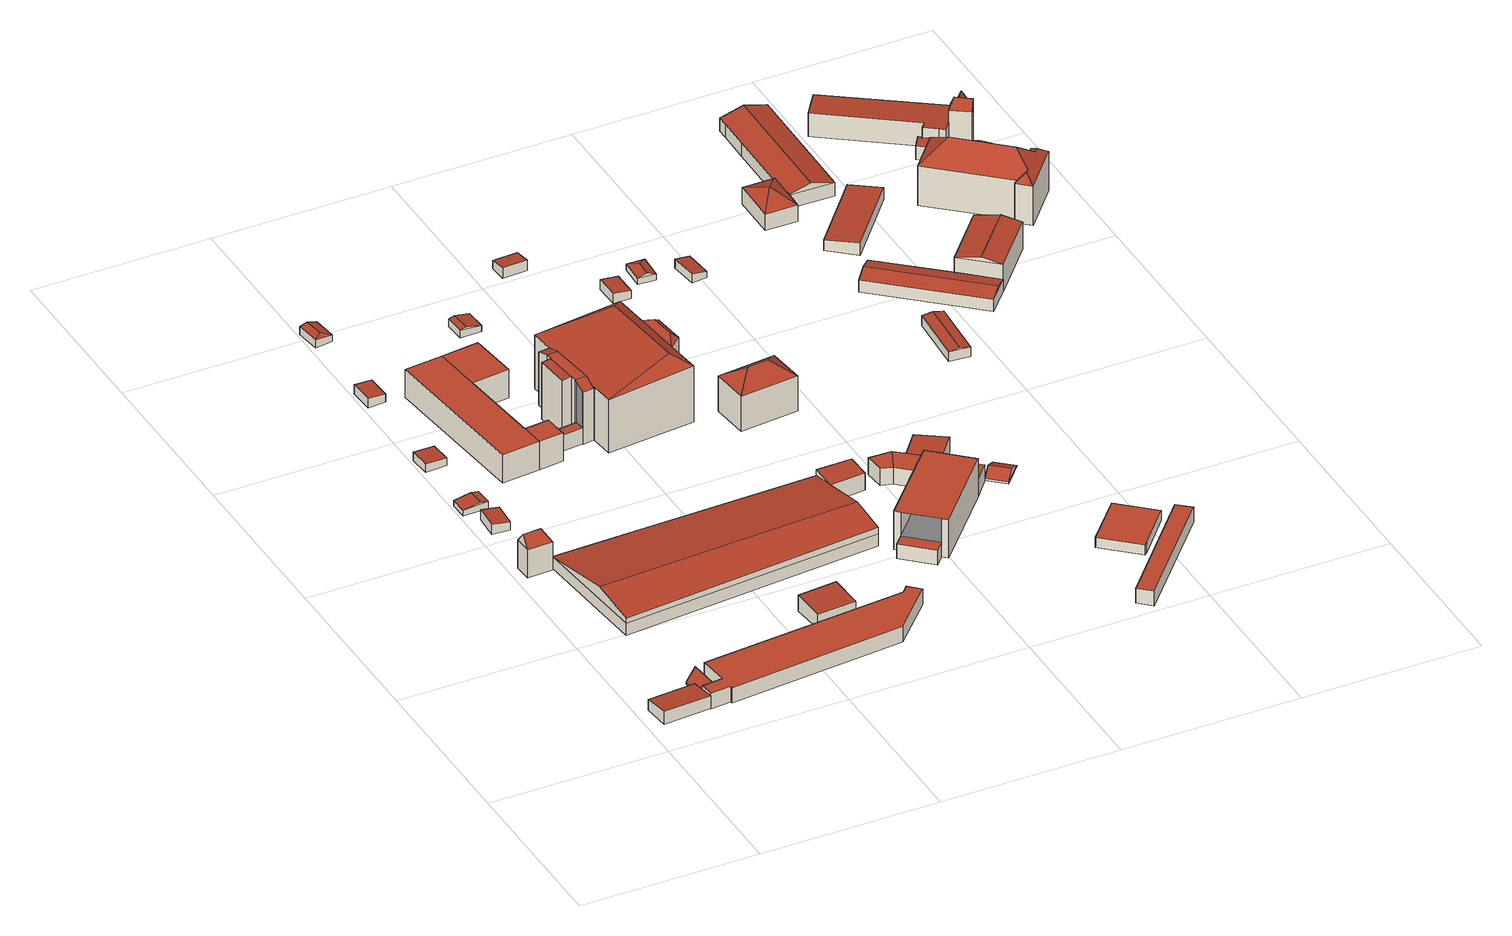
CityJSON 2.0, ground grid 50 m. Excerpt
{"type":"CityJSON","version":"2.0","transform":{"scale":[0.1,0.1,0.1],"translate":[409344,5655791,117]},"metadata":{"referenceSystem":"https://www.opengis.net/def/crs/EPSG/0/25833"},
"CityObjects":{
"building1":{"type":"Building","attributes":{"Dachtyp_tdc":"tdcPolyFlatRoof","Gemeindeschluessel":14612000,"Dachneigung":5.38,"QualitaetDacherkennung":77,"Geometrietyp2DReferenz":"3000","measuredHeight":3.86,"function":"31001_2000","roofType":"2100"},"geometry":[{"type":"Solid","lod":"2","boundaries":[[[[0,1,2,3]],[[1,4,5,2]],[[4,6,7,5]],[[6,0,3,7]],[[6,4,1,0]],[[3,2,5,7]]]],"semantics":{"surfaces":[{"type":"WallSurface"},{"type":"RoofSurface"},{"type":"GroundSurface"}],"values":[[0,0,0,0,1,2]]}}]},
"building2":{"type":"Building","attributes":{"Dachtyp_tdc":"tdcFreeFormRoof","Gemeindeschluessel":14612000,"Dachneigung":53.99,"QualitaetDacherkennung":12,"Geometrietyp2DReferenz":"3000","measuredHeight":4.29,"function":"31001_2000","roofType":"5000"},"geometry":[{"type":"Solid","lod":"2","boundaries":[[[[8,9,10,11]],[[9,12,13,10]],[[12,14,15,13]],[[14,8,11,15]],[[16,14,12]],[[17,16,12,9]],[[17,9,8]],[[16,17,8,14]],[[11,10,13,15]]]],"semantics":{"surfaces":[{"type":"WallSurface"},{"type":"RoofSurface"},{"type":"GroundSurface"}],"values":[[0,0,0,0,0,1,0,1,2]]}}]},
"building3":{"type":"Building","attributes":{"Dachtyp_tdc":"tdcFreeFormRoof","Gemeindeschluessel":14612000,"Dachneigung":52.72,"QualitaetDacherkennung":5,"Geometrietyp2DReferenz":"3000","measuredHeight":11.62,"function":"31001_9998","roofType":"5000"},"geometry":[{"type":"Solid","lod":"2","boundaries":[[[[18,19,20,21]],[[19,22,23,20]],[[22,24,25,23]],[[24,18,21,25]],[[26,27,24,22]],[[26,22,19]],[[27,26,19,18]],[[27,18,24]],[[21,20,23,25]]]],"semantics":{"surfaces":[{"type":"WallSurface"},{"type":"RoofSurface"},{"type":"GroundSurface"}],"values":[[0,0,0,0,1,0,1,1,2]]}}]},
"building4":{"type":"Building","attributes":{"Dachtyp_tdc":"tdcPolyFlatRoof","Gemeindeschluessel":14612000,"Dachneigung":6.58,"QualitaetDacherkennung":74,"Geometrietyp2DReferenz":"3000","measuredHeight":3.08,"function":"31001_9998","roofType":"2100"},"geometry":[{"type":"Solid","lod":"2","boundaries":[[[[28,29,30,31]],[[29,32,33,30]],[[32,34,35,33]],[[34,28,31,35]],[[34,32,29,28]],[[31,30,33,35]]]],"semantics":{"surfaces":[{"type":"WallSurface"},{"type":"RoofSurface"},{"type":"GroundSurface"}],"values":[[0,0,0,0,1,2]]}}]},
"building5":{"type":"Building","attributes":{"Dachtyp_tdc":"tdcGableRoof","Gemeindeschluessel":14612000,"Dachneigung":10.15,"QualitaetDacherkennung":77,"Geometrietyp2DReferenz":"3000","measuredHeight":2.54,"function":"31001_9998","roofType":"3100"},"geometry":[{"type":"Solid","lod":"2","boundaries":[[[[36,37,38,39]],[[37,40,41,38]],[[40,42,43,41]],[[42,36,39,43]],[[40,37,44]],[[36,42,45]],[[37,36,45,44]],[[42,40,44,45]],[[39,38,41,43]]]],"semantics":{"surfaces":[{"type":"WallSurface"},{"type":"RoofSurface"},{"type":"GroundSurface"}],"values":[[0,0,0,0,0,0,1,1,2]]}}]},
"building6":{"type":"Building","attributes":{"Dachtyp_tdc":"tdcPolyFlatRoof","Gemeindeschluessel":14612000,"Dachneigung":3.36,"QualitaetDacherkennung":85,"Geometrietyp2DReferenz":"3000","measuredHeight":2.63,"function":"31001_9998","roofType":"2100"},"geometry":[{"type":"Solid","lod":"2","boundaries":[[[[46,47,48,49]],[[47,50,51,48]],[[50,52,53,51]],[[52,46,49,53]],[[52,50,47,46]],[[49,48,51,53]]]],"semantics":{"surfaces":[{"type":"WallSurface"},{"type":"RoofSurface"},{"type":"GroundSurface"}],"values":[[0,0,0,0,1,2]]}}]},
"building7":{"type":"Building","attributes":{"Dachtyp_tdc":"tdcPolyFlatRoof","Gemeindeschluessel":14612000,"Dachneigung":3.42,"QualitaetDacherkennung":84,"Geometrietyp2DReferenz":"3000","measuredHeight":2.79,"function":"31001_9998","roofType":"2100"},"geometry":[{"type":"Solid","lod":"2","boundaries":[[[[54,55,56,57]],[[55,58,59,56]],[[58,60,61,59]],[[60,54,57,61]],[[60,58,55,54]],[[57,56,59,61]]]],"semantics":{"surfaces":[{"type":"WallSurface"},{"type":"RoofSurface"},{"type":"GroundSurface"}],"values":[[0,0,0,0,1,2]]}}]},
"building8":{"type":"Building","attributes":{"Dachtyp_tdc":"tdcPolyFlatRoof","Gemeindeschluessel":14612000,"Dachneigung":0,"QualitaetDacherkennung":31,"Geometrietyp2DReferenz":"3000","measuredHeight":4.57,"function":"31001_2000","roofType":"1000"},"geometry":[{"type":"Solid","lod":"2","boundaries":[[[[62,63,64,65]],[[63,66,67,64]],[[66,68,69,67]],[[68,70,71,69]],[[70,72,73,71]],[[72,74,75,73]],[[74,76,77,75]],[[76,78,79,77]],[[78,80,81,79]],[[80,82,83,81]],[[82,62,65,83]],[[82,80,78,76,74,72,70,68,66,63,62]],[[65,64,67,69,71,73,75,77,79,81,83]]]],"semantics":{"surfaces":[{"type":"WallSurface"},{"type":"RoofSurface"},{"type":"GroundSurface"}],"values":[[0,0,0,0,0,0,0,0,0,0,0,1,2]]}}]},
"building9":{"type":"Building","attributes":{"Dachtyp_tdc":"tdcHipAndGableRoof","Gemeindeschluessel":14612000,"Dachneigung":19.65,"QualitaetDacherkennung":82,"Geometrietyp2DReferenz":"3000","measuredHeight":2.87,"function":"31001_9998","roofType":"5000"},"geometry":[{"type":"Solid","lod":"2","boundaries":[[[[84,85,86,87]],[[85,88,89,86]],[[88,90,91,89]],[[90,84,87,91]],[[88,85,92]],[[84,90,93]],[[85,84,93,92]],[[90,88,92,93]],[[87,86,89,91]]]],"semantics":{"surfaces":[{"type":"WallSurface"},{"type":"RoofSurface"},{"type":"GroundSurface"}],"values":[[0,0,0,0,1,0,1,1,2]]}}]},
"building10":{"type":"Building","attributes":{"Gemeindeschluessel":14612000,"Geometrietyp2DReferenz":"3000","function":"31001_2000","roofType":"9999"},"children":["building10-1","building10-2"]},
"building10-1":{"type":"BuildingPart","attributes":{"Dachtyp_tdc":"tdcGableRoof","Dachneigung":10.34,"QualitaetDacherkennung":39,"Geometrietyp2DReferenz":"3000","measuredHeight":7.54,"roofType":"3100"},"parents":["building10"],"geometry":[{"type":"MultiSurface","lod":"2","boundaries":[[[94,95,96,97]],[[95,98,99,96]],[[98,100,101,99]],[[100,102,103,101]],[[102,104,105,103]],[[102,106,107,108,109,110,111]],[[112,107,106,113]],[[98,112,113,100]],[[100,113,106,102]],[[95,108,107,112,98]],[[102,111,104]],[[94,109,108,95]],[[105,97,96,99,101,103]]],"semantics":{"surfaces":[{"type":"WallSurface"},{"type":"RoofSurface"},{"type":"GroundSurface"}],"values":[0,0,0,0,0,1,1,0,0,0,0,0,2]}}]},
"building10-2":{"type":"BuildingPart","attributes":{"Dachtyp_tdc":"tdcPolyFlatRoof","Dachneigung":5.49,"QualitaetDacherkennung":84,"Geometrietyp2DReferenz":"3000","measuredHeight":5.83,"roofType":"2100"},"parents":["building10"],"geometry":[{"type":"MultiSurface","lod":"2","boundaries":[[[114,115,116,105,104,111]],[[115,117,118,116]],[[117,109,94,97,118]],[[117,115,114,110,109]],[[97,105,116,118]]],"semantics":{"surfaces":[{"type":"WallSurface"},{"type":"RoofSurface"},{"type":"GroundSurface"}],"values":[0,0,0,1,2]}}]},
"building11":{"type":"Building","attributes":{"Dachtyp_tdc":"tdcPolyFlatRoof","Gemeindeschluessel":14612000,"Dachneigung":3.59,"QualitaetDacherkennung":86,"Geometrietyp2DReferenz":"3000","measuredHeight":4.75,"function":"31001_2000","roofType":"2100"},"geometry":[{"type":"Solid","lod":"2","boundaries":[[[[119,120,121,122]],[[120,123,124,121]],[[123,125,126,124]],[[125,119,122,126]],[[125,123,120,119]],[[122,121,124,126]]]],"semantics":{"surfaces":[{"type":"WallSurface"},{"type":"RoofSurface"},{"type":"GroundSurface"}],"values":[[0,0,0,0,1,2]]}}]},
"building12":{"type":"Building","attributes":{"name":"Medizinische Berufsfachschule am Krankenhaus Dresden-Friedrichstadt","Gemeindeschluessel":14612000,"Geometrietyp2DReferenz":"3000","function":"31001_3021","roofType":"9999"},"children":["building12-1","building12-2","building12-3","building12-4","building12-5","building12-6","building12-7","building12-8"]},
"building12-1":{"type":"BuildingPart","attributes":{"Dachtyp_tdc":"tdcCutGableRoof","Dachneigung":0.062,"QualitaetDacherkennung":65,"Geometrietyp2DReferenz":"3000","measuredHeight":17.15,"roofType":"9999"},"parents":["building12"],"geometry":[{"type":"MultiSurface","lod":"2","boundaries":[[[127,128,129,130]],[[128,131,132,129]],[[131,133,134,132]],[[135,136,137,138]],[[136,139,140,141,137]],[[142,143,144]],[[142,145,146,143]],[[145,147,148,146]],[[145,142,139,136,135,149,150]],[[151,133,131,128]],[[150,151,128,127,147,145]],[[130,129,132,134,152,153,138,137,141,143,146,148]]],"semantics":{"surfaces":[{"type":"WallSurface"},{"type":"RoofSurface"},{"type":"GroundSurface"}],"values":[0,0,0,0,0,0,0,0,1,1,1,2]}}]},
"building12-2":{"type":"BuildingPart","attributes":{"Dachtyp_tdc":"tdcPolyFlatRoof","Dachneigung":0,"QualitaetDacherkennung":81,"Geometrietyp2DReferenz":"3000","measuredHeight":8.43,"roofType":"1000"},"parents":["building12"],"geometry":[{"type":"MultiSurface","lod":"2","boundaries":[[[154,155,156,157]],[[154,158,159,155]],[[158,160,161,159]],[[160,158,154,157]],[[156,155,159,161]]],"semantics":{"surfaces":[{"type":"WallSurface"},{"type":"RoofSurface"},{"type":"GroundSurface"}],"values":[0,0,0,1,2]}}]},
"building12-3":{"type":"BuildingPart","attributes":{"Dachtyp_tdc":"tdcPolyFlatRoof","Dachneigung":0,"QualitaetDacherkennung":89,"Geometrietyp2DReferenz":"3000","measuredHeight":8.42,"roofType":"1000"},"parents":["building12"],"geometry":[{"type":"MultiSurface","lod":"2","boundaries":[[[162,163,164,165]],[[163,166,167,164]],[[166,157,156,167]],[[160,168,169,161]],[[168,160,157,166,163,162]],[[165,164,167,156,161,169]]],"semantics":{"surfaces":[{"type":"WallSurface"},{"type":"RoofSurface"},{"type":"GroundSurface"}],"values":[0,0,0,0,1,2]}}]},
"building12-4":{"type":"BuildingPart","attributes":{"Dachtyp_tdc":"tdcPolyFlatRoof","Dachneigung":6.19,"QualitaetDacherkennung":75,"Geometrietyp2DReferenz":"3000","measuredHeight":17.16,"roofType":"2100"},"parents":["building12"],"geometry":[{"type":"MultiSurface","lod":"2","boundaries":[[[170,127,130,171]],[[147,172,173,148]],[[172,170,171,173]],[[172,147,127,170]],[[171,130,148,173]]],"semantics":{"surfaces":[{"type":"WallSurface"},{"type":"RoofSurface"},{"type":"GroundSurface"}],"values":[0,0,0,1,2]}}]},
"building12-5":{"type":"BuildingPart","attributes":{"Dachtyp_tdc":"tdcPolyFlatRoof","Dachneigung":0,"QualitaetDacherkennung":67,"Geometrietyp2DReferenz":"3000","measuredHeight":4.64,"roofType":"1000"},"parents":["building12"],"geometry":[{"type":"MultiSurface","lod":"2","boundaries":[[[140,174,175,141]],[[176,144,143,177]],[[144,176,174,140]],[[141,175,177,143]]],"semantics":{"surfaces":[{"type":"WallSurface"},{"type":"RoofSurface"},{"type":"GroundSurface"}],"values":[0,0,1,2]}}]},
"building12-6":{"type":"BuildingPart","attributes":{"Dachtyp_tdc":"tdcPolyFlatRoof","Dachneigung":0,"QualitaetDacherkennung":70,"Geometrietyp2DReferenz":"3000","measuredHeight":8.5,"roofType":"1000"},"parents":["building12"],"geometry":[{"type":"MultiSurface","lod":"2","boundaries":[[[178,162,165,179]],[[180,176,177,169,168]],[[181,178,179,175,174]],[[181,180,168,162,178]],[[179,165,169,177,175]]],"semantics":{"surfaces":[{"type":"WallSurface"},{"type":"RoofSurface"},{"type":"GroundSurface"}],"values":[0,0,0,1,2]}}]},
"building12-7":{"type":"BuildingPart","attributes":{"Dachtyp_tdc":"tdcHipRoof","Dachneigung":10,"QualitaetDacherkennung":26,"Geometrietyp2DReferenz":"3000","measuredHeight":19.6,"roofType":"3200"},"parents":["building12"],"geometry":[{"type":"MultiSurface","lod":"2","boundaries":[[[182,183,184]],[[182,185,186,183]],[[185,187,188,186]],[[187,189,190,188]],[[189,191,135,138,190]],[[133,192,193,134]],[[192,194,195,193]],[[194,196,197,195]],[[196,198,197]],[[194,192,199]],[[187,185,200]],[[192,133,201,202,149,191,189,187,200,199]],[[185,182,196,194,199,200]],[[183,186,188,190,138,153,152,134,193,195,197]]],"semantics":{"surfaces":[{"type":"WallSurface"},{"type":"RoofSurface"},{"type":"GroundSurface"}],"values":[0,0,0,0,0,0,0,0,0,1,1,1,1,2]}}]},
"building12-8":{"type":"BuildingPart","attributes":{"Dachtyp_tdc":"tdcFreeFormRoof","Dachneigung":38.62,"QualitaetDacherkennung":11,"Geometrietyp2DReferenz":"3000","measuredHeight":17.98,"roofType":"5000"},"parents":["building12"],"geometry":[{"type":"MultiSurface","lod":"2","boundaries":[[[203,204,205,206]],[[204,184,183,205]],[[198,203,206,197]],[[207,184,204]],[[208,207,204,203]],[[208,203,198]],[[207,208,198,184]],[[206,205,183,197]]],"semantics":{"surfaces":[{"type":"WallSurface"},{"type":"RoofSurface"},{"type":"GroundSurface"}],"values":[0,0,0,1,1,1,1,2]}}]},
"building13":{"type":"Building","attributes":{"Dachtyp_tdc":"tdcGableRoof","Gemeindeschluessel":14612000,"Dachneigung":12.72,"QualitaetDacherkennung":79,"Geometrietyp2DReferenz":"3000","measuredHeight":2.76,"function":"31001_9998","roofType":"3100"},"geometry":[{"type":"Solid","lod":"2","boundaries":[[[[209,210,211,212]],[[210,213,214,211]],[[213,215,216,214]],[[215,209,212,216]],[[213,210,217]],[[209,215,218]],[[210,209,218,217]],[[215,213,217,218]],[[212,211,214,216]]]],"semantics":{"surfaces":[{"type":"WallSurface"},{"type":"RoofSurface"},{"type":"GroundSurface"}],"values":[[0,0,0,0,0,0,1,1,2]]}}]},
"building14":{"type":"Building","attributes":{"Gemeindeschluessel":14612000,"Geometrietyp2DReferenz":"3000","function":"31001_2000","roofType":"9999"},"children":["building14-1","building14-2"]},
"building14-1":{"type":"BuildingPart","attributes":{"Dachtyp_tdc":"tdcPolyFlatRoof","Dachneigung":0,"QualitaetDacherkennung":76,"Geometrietyp2DReferenz":"3000","measuredHeight":11.47,"roofType":"1000"},"parents":["building14"],"geometry":[{"type":"MultiSurface","lod":"2","boundaries":[[[219,220,221,222,223]],[[220,224,225,221]],[[224,226,227,225]],[[226,228,229,227]],[[228,230,231,229]],[[230,232,233,234,231]],[[230,228,226,224,220,219,232]],[[234,222,221,225,227,229,231]]],"semantics":{"surfaces":[{"type":"WallSurface"},{"type":"RoofSurface"},{"type":"GroundSurface"}],"values":[0,0,0,0,0,0,1,2]}}]},
"building14-2":{"type":"BuildingPart","attributes":{"Dachtyp_tdc":"tdcPolyFlatRoof","Dachneigung":0,"QualitaetDacherkennung":64,"Geometrietyp2DReferenz":"3000","measuredHeight":4.44,"roofType":"1000"},"parents":["building14"],"geometry":[{"type":"MultiSurface","lod":"2","boundaries":[[[235,236,237,238]],[[236,223,222,237]],[[233,239,231,234]],[[239,235,238,231]],[[239,233,223,236,235]],[[238,237,222,234,231]]],"semantics":{"surfaces":[{"type":"WallSurface"},{"type":"RoofSurface"},{"type":"GroundSurface"}],"values":[0,0,0,0,1,2]}}]},
"building15":{"type":"Building","attributes":{"Dachtyp_tdc":"tdcPolyFlatRoof","Gemeindeschluessel":14612000,"Dachneigung":8.14,"QualitaetDacherkennung":79,"Geometrietyp2DReferenz":"3000","measuredHeight":3.08,"function":"31001_9998","roofType":"2100"},"geometry":[{"type":"Solid","lod":"2","boundaries":[[[[240,241,242,243]],[[241,244,245,242]],[[244,246,247,245]],[[246,240,243,247]],[[246,244,241,240]],[[243,242,245,247]]]],"semantics":{"surfaces":[{"type":"WallSurface"},{"type":"RoofSurface"},{"type":"GroundSurface"}],"values":[[0,0,0,0,1,2]]}}]},
"building16":{"type":"Building","attributes":{"name":"Medizinische Berufsfachschule am Krankenhaus Dresden-Friedrichstadt","Dachtyp_tdc":"tdcHipRoof","Gemeindeschluessel":14612000,"Dachneigung":34.68,"QualitaetDacherkennung":74,"Geometrietyp2DReferenz":"3000","measuredHeight":14.19,"function":"31001_3021","roofType":"3200"},"geometry":[{"type":"Solid","lod":"2","boundaries":[[[[248,249,250,251]],[[249,252,253,250]],[[252,254,255,253]],[[254,248,251,255]],[[252,249,256]],[[248,254,257]],[[249,248,257,256]],[[254,252,256,257]],[[251,250,253,255]]]],"semantics":{"surfaces":[{"type":"WallSurface"},{"type":"RoofSurface"},{"type":"GroundSurface"}],"values":[[0,0,0,0,1,1,1,1,2]]}}]},
"building17":{"type":"Building","attributes":{"Gemeindeschluessel":14612000,"Geometrietyp2DReferenz":"3000","function":"31001_2000","roofType":"9999"},"children":["building17-1","building17-2"]},
"building17-1":{"type":"BuildingPart","attributes":{"Dachtyp_tdc":"tdcPolyFlatRoof","Dachneigung":0,"QualitaetDacherkennung":61,"Geometrietyp2DReferenz":"3000","measuredHeight":5.02,"roofType":"1000"},"parents":["building17"],"geometry":[{"type":"MultiSurface","lod":"2","boundaries":[[[258,259,260,261]],[[258,262,263,259]],[[262,264,265,263]],[[264,262,258,261]],[[260,259,263,265]]],"semantics":{"surfaces":[{"type":"WallSurface"},{"type":"RoofSurface"},{"type":"GroundSurface"}],"values":[0,0,0,1,2]}}]},
"building17-2":{"type":"BuildingPart","attributes":{"Dachtyp_tdc":"tdcPolyFlatRoof","Dachneigung":0,"QualitaetDacherkennung":73,"Geometrietyp2DReferenz":"3000","measuredHeight":5,"roofType":"1000"},"parents":["building17"],"geometry":[{"type":"MultiSurface","lod":"2","boundaries":[[[266,261,260,267]],[[264,268,269,265]],[[268,270,271,269]],[[270,266,267,271]],[[270,268,264,261,266]],[[267,260,265,269,271]]],"semantics":{"surfaces":[{"type":"WallSurface"},{"type":"RoofSurface"},{"type":"GroundSurface"}],"values":[0,0,0,0,1,2]}}]},
"building18":{"type":"Building","attributes":{"Dachtyp_tdc":"tdcPolyFlatRoof","Gemeindeschluessel":14612000,"Dachneigung":6.21,"QualitaetDacherkennung":78,"Geometrietyp2DReferenz":"3000","measuredHeight":3,"function":"31001_9998","roofType":"2100"},"geometry":[{"type":"Solid","lod":"2","boundaries":[[[[272,273,274,275]],[[273,276,277,274]],[[276,278,279,277]],[[278,272,275,279]],[[278,276,273,272]],[[275,274,277,279]]]],"semantics":{"surfaces":[{"type":"WallSurface"},{"type":"RoofSurface"},{"type":"GroundSurface"}],"values":[[0,0,0,0,1,2]]}}]},
"building19":{"type":"Building","attributes":{"Dachtyp_tdc":"tdcPolyFlatRoof","Gemeindeschluessel":14612000,"Dachneigung":0,"QualitaetDacherkennung":72,"Geometrietyp2DReferenz":"3000","measuredHeight":4.93,"function":"31001_2000","roofType":"1000"},"geometry":[{"type":"Solid","lod":"2","boundaries":[[[[280,266,225,227]],[[266,270,281,225]],[[270,282,283,281]],[[282,284,285,283]],[[284,280,227,285]],[[284,282,270,266,280]],[[227,225,281,283,285]]]],"semantics":{"surfaces":[{"type":"WallSurface"},{"type":"RoofSurface"},{"type":"GroundSurface"}],"values":[[0,0,0,0,0,1,2]]}}]},
"building20":{"type":"Building","attributes":{"Dachtyp_tdc":"tdcPolyFlatRoof","Gemeindeschluessel":14612000,"Dachneigung":3.83,"QualitaetDacherkennung":66,"Geometrietyp2DReferenz":"3000","measuredHeight":4.45,"function":"31001_2000","roofType":"2100"},"geometry":[{"type":"Solid","lod":"2","boundaries":[[[[286,287,288,289]],[[287,290,291,288]],[[290,292,293,291]],[[292,294,295,293]],[[294,286,289,295]],[[294,292,290,287,286]],[[289,288,291,293,295]]]],"semantics":{"surfaces":[{"type":"WallSurface"},{"type":"RoofSurface"},{"type":"GroundSurface"}],"values":[[0,0,0,0,0,1,2]]}}]},
"building21":{"type":"Building","attributes":{"Dachtyp_tdc":"tdcFreeFormRoof","Gemeindeschluessel":14612000,"Dachneigung":20.62,"QualitaetDacherkennung":76,"Geometrietyp2DReferenz":"3000","measuredHeight":2.73,"function":"31001_9998","roofType":"5000"},"geometry":[{"type":"Solid","lod":"2","boundaries":[[[[296,297,298,299]],[[297,300,301,298]],[[300,302,303,301]],[[302,296,299,303]],[[304,305,302,300]],[[304,300,297]],[[305,304,297,296]],[[305,296,302]],[[299,298,301,303]]]],"semantics":{"surfaces":[{"type":"WallSurface"},{"type":"RoofSurface"},{"type":"GroundSurface"}],"values":[[0,0,0,0,1,1,1,0,2]]}}]},
"building22":{"type":"Building","attributes":{"Dachtyp_tdc":"tdcGableRoof","Gemeindeschluessel":14612000,"Dachneigung":25.05,"QualitaetDacherkennung":9,"Geometrietyp2DReferenz":"3000","measuredHeight":2.36,"function":"31001_2000","roofType":"3100"},"geometry":[{"type":"Solid","lod":"2","boundaries":[[[[306,307,308,309]],[[307,310,311,308]],[[310,312,313,311]],[[312,306,309,313]],[[310,307,314]],[[306,312,315]],[[307,306,315,314]],[[312,310,314,315]],[[309,308,311,313]]]],"semantics":{"surfaces":[{"type":"WallSurface"},{"type":"RoofSurface"},{"type":"GroundSurface"}],"values":[[0,0,0,0,0,0,1,1,2]]}}]},
"building23":{"type":"Building","attributes":{"Dachtyp_tdc":"tdcPolyFlatRoof","Gemeindeschluessel":14612000,"Dachneigung":0,"QualitaetDacherkennung":74,"Geometrietyp2DReferenz":"3000","measuredHeight":4.43,"function":"31001_2000","roofType":"1000"},"geometry":[{"type":"Solid","lod":"2","boundaries":[[[[316,317,318,319]],[[317,320,321,318]],[[320,322,323,321]],[[322,316,319,323]],[[322,320,317,316]],[[319,318,321,323]]]],"semantics":{"surfaces":[{"type":"WallSurface"},{"type":"RoofSurface"},{"type":"GroundSurface"}],"values":[[0,0,0,0,1,2]]}}]},
"building24":{"type":"Building","attributes":{"Dachtyp_tdc":"tdcPolyFlatRoof","Gemeindeschluessel":14612000,"Dachneigung":0,"QualitaetDacherkennung":79,"Geometrietyp2DReferenz":"3000","measuredHeight":3.14,"function":"31001_2000","roofType":"1000"},"geometry":[{"type":"Solid","lod":"2","boundaries":[[[[324,325,326,327]],[[325,328,329,326]],[[328,330,331,329]],[[330,332,333,331]],[[332,324,327,333]],[[332,330,328,325,324]],[[327,326,329,331,333]]]],"semantics":{"surfaces":[{"type":"WallSurface"},{"type":"RoofSurface"},{"type":"GroundSurface"}],"values":[[0,0,0,0,0,1,2]]}}]},
"building25":{"type":"Building","attributes":{"Dachtyp_tdc":"tdcPolyFlatRoof","Gemeindeschluessel":14612000,"Dachneigung":10.7,"QualitaetDacherkennung":66,"Geometrietyp2DReferenz":"3000","measuredHeight":2.76,"function":"31001_9998","roofType":"2100"},"geometry":[{"type":"Solid","lod":"2","boundaries":[[[[334,335,336,337]],[[335,338,339,336]],[[338,340,341,339]],[[340,334,337,341]],[[340,338,335,334]],[[337,336,339,341]]]],"semantics":{"surfaces":[{"type":"WallSurface"},{"type":"RoofSurface"},{"type":"GroundSurface"}],"values":[[0,0,0,0,1,2]]}}]},
"building26":{"type":"Building","attributes":{"Dachtyp_tdc":"tdcGableRoof","Gemeindeschluessel":14612000,"Dachneigung":10.08,"QualitaetDacherkennung":84,"Geometrietyp2DReferenz":"3000","measuredHeight":3.42,"function":"31001_2000","roofType":"3100"},"geometry":[{"type":"Solid","lod":"2","boundaries":[[[[342,343,344,345]],[[343,346,347,344]],[[346,348,349,347]],[[348,342,345,349]],[[346,343,350]],[[342,348,351]],[[343,342,351,350]],[[348,346,350,351]],[[345,344,347,349]]]],"semantics":{"surfaces":[{"type":"WallSurface"},{"type":"RoofSurface"},{"type":"GroundSurface"}],"values":[[0,0,0,0,0,0,1,1,2]]}}]},
"building27":{"type":"Building","attributes":{"Dachtyp_tdc":"tdcGableRoof","Gemeindeschluessel":14612000,"Dachneigung":10.58,"QualitaetDacherkennung":75,"Geometrietyp2DReferenz":"3000","measuredHeight":4.46,"function":"31001_2000","roofType":"3100"},"geometry":[{"type":"Solid","lod":"2","boundaries":[[[[352,353,354,355]],[[353,356,357,354]],[[356,358,359,357]],[[358,360,361,359]],[[360,352,355,361]],[[360,362,363,352]],[[364,365,366,363,362]],[[353,366,365,356]],[[352,363,366,353]],[[356,365,364,358]],[[358,364,362,360]],[[355,354,357,359,361]]]],"semantics":{"surfaces":[{"type":"WallSurface"},{"type":"RoofSurface"},{"type":"GroundSurface"}],"values":[[0,0,0,0,0,1,1,0,0,0,0,2]]}}]},
"building28":{"type":"Building","attributes":{"Gemeindeschluessel":14612000,"Geometrietyp2DReferenz":"3000","function":"31001_2000","roofType":"9999"},"children":["building28-1","building28-2"]},
"building28-1":{"type":"BuildingPart","attributes":{"Dachtyp_tdc":"tdcGableRoof","Dachneigung":14.75,"QualitaetDacherkennung":93,"Geometrietyp2DReferenz":"3000","measuredHeight":5.77,"roofType":"3100"},"parents":["building28"],"geometry":[{"type":"MultiSurface","lod":"2","boundaries":[[[367,368,369]],[[370,371,372]],[[373,374,375,376,377,378,379,380,381]],[[370,372,374,373]],[[372,382,375,374]],[[383,384,377,376]],[[384,385,378,377]],[[385,386,379,378]],[[386,367,380,379]],[[367,369,381,380]],[[369,370,373,381]],[[369,368,371,370]],[[382,372,371,368,367,386,385,384,383]]],"semantics":{"surfaces":[{"type":"WallSurface"},{"type":"GroundSurface"},{"type":"RoofSurface"}],"values":[0,0,1,0,0,0,0,0,0,0,0,2,2]}}]},
"building28-2":{"type":"BuildingPart","attributes":{"Dachtyp_tdc":"tdcTentRoof","Dachneigung":30.65,"QualitaetDacherkennung":97,"Geometrietyp2DReferenz":"3000","measuredHeight":7.61,"roofType":"3500"},"parents":["building28"],"geometry":[{"type":"MultiSurface","lod":"2","boundaries":[[[387,388,389,390]],[[388,391,392,389]],[[391,393,383,376,392]],[[394,395,374,375,382]],[[395,387,390,374]],[[393,391,396]],[[387,395,394,393,396]],[[390,389,392,376,375,374]],[[388,387,396]],[[391,388,396]]],"semantics":{"surfaces":[{"type":"WallSurface"},{"type":"RoofSurface"},{"type":"GroundSurface"}],"values":[0,0,0,0,0,1,1,2,1,1]}}]},
"building29":{"type":"Building","attributes":{"Dachtyp_tdc":"tdcPolyFlatRoof","Gemeindeschluessel":14612000,"Dachneigung":3.47,"QualitaetDacherkennung":58,"Geometrietyp2DReferenz":"3000","measuredHeight":3.71,"function":"31001_2000","roofType":"2100"},"geometry":[{"type":"Solid","lod":"2","boundaries":[[[[397,398,399,400]],[[398,401,402,399]],[[401,403,404,402]],[[403,397,400,404]],[[403,401,398,397]],[[400,399,402,404]]]],"semantics":{"surfaces":[{"type":"WallSurface"},{"type":"RoofSurface"},{"type":"GroundSurface"}],"values":[[0,0,0,0,1,2]]}}]},
"building30":{"type":"Building","attributes":{"Dachtyp_tdc":"tdcGableRoof","Gemeindeschluessel":14612000,"Dachneigung":10.94,"QualitaetDacherkennung":57,"Geometrietyp2DReferenz":"3000","measuredHeight":9.53,"function":"31001_2000","roofType":"3100"},"geometry":[{"type":"Solid","lod":"2","boundaries":[[[[405,406,407,408]],[[406,409,410,407]],[[409,411,412,410]],[[411,405,408,412]],[[409,406,413]],[[405,411,414]],[[406,405,414,413]],[[411,409,413,414]],[[408,407,410,412]]]],"semantics":{"surfaces":[{"type":"WallSurface"},{"type":"RoofSurface"},{"type":"GroundSurface"}],"values":[[0,0,0,0,0,0,1,1,2]]}}]},
"building31":{"type":"Building","attributes":{"Dachtyp_tdc":"tdcFreeFormRoof","Gemeindeschluessel":14612000,"Dachneigung":40.92,"QualitaetDacherkennung":80,"Geometrietyp2DReferenz":"3000","measuredHeight":17.27,"function":"31001_9998","roofType":"5000"},"geometry":[{"type":"Solid","lod":"2","boundaries":[[[[415,416,417,418]],[[416,419,420,417]],[[419,421,422,420]],[[421,423,424,422]],[[423,425,426,424]],[[425,427,428,426]],[[427,429,430,428]],[[429,431,432,430]],[[431,433,434,432]],[[433,435,436,434]],[[435,437,438,436]],[[437,415,418,438]],[[439,440,437,435]],[[439,435,433]],[[441,442,443,440,439,433,431]],[[441,431,429]],[[442,441,429,427]],[[419,444,445]],[[419,446,444]],[[446,419,416]],[[427,443,442]],[[425,443,427]],[[444,443,425]],[[443,444,446]],[[447,445,444,425,423]],[[447,423,421]],[[445,447,421,419]],[[446,416,415]],[[440,443,446,415,437]],[[418,417,420,422,424,426,428,430,432,434,436,438]]]],"semantics":{"surfaces":[{"type":"WallSurface"},{"type":"RoofSurface"},{"type":"GroundSurface"}],"values":[[0,0,0,0,0,0,0,0,0,0,0,0,1,1,1,1,1,1,1,1,1,1,1,1,1,1,1,1,1,2]]}}]},
"building32":{"type":"Building","attributes":{"Dachtyp_tdc":"tdcPolyFlatRoof","Gemeindeschluessel":14612000,"Dachneigung":3.65,"QualitaetDacherkennung":56,"Geometrietyp2DReferenz":"3000","measuredHeight":7.2,"function":"31001_2000","roofType":"2100"},"geometry":[{"type":"Solid","lod":"2","boundaries":[[[[448,449,450,451]],[[449,452,453,450]],[[452,454,455,453]],[[454,456,457,455]],[[456,458,459,457]],[[458,460,461,459]],[[460,462,463,461]],[[462,464,465,463]],[[464,466,467,465]],[[466,468,469,467]],[[468,470,471,469]],[[470,448,451,471]],[[470,468,466,464,462,460,458,456,454,452,449,448]],[[451,450,453,455,457,459,461,463,465,467,469,471]]]],"semantics":{"surfaces":[{"type":"WallSurface"},{"type":"RoofSurface"},{"type":"GroundSurface"}],"values":[[0,0,0,0,0,0,0,0,0,0,0,0,1,2]]}}]},
"building33":{"type":"Building","attributes":{"Dachtyp_tdc":"tdcPolyFlatRoof","Gemeindeschluessel":14612000,"Dachneigung":7.18,"QualitaetDacherkennung":63,"Geometrietyp2DReferenz":"3000","measuredHeight":4.45,"function":"31001_2000","roofType":"2100"},"geometry":[{"type":"Solid","lod":"2","boundaries":[[[[472,473,474,475]],[[473,476,455,474]],[[476,477,453,455]],[[477,478,479,453]],[[478,472,475,479]],[[478,477,476,473,472]],[[475,474,455,453,479]]]],"semantics":{"surfaces":[{"type":"WallSurface"},{"type":"RoofSurface"},{"type":"GroundSurface"}],"values":[[0,0,0,0,0,1,2]]}}]},
"building34":{"type":"Building","attributes":{"Dachtyp_tdc":"tdcFreeFormRoof","Gemeindeschluessel":14612000,"Dachneigung":70.38,"QualitaetDacherkennung":9,"Geometrietyp2DReferenz":"3000","measuredHeight":14.04,"function":"31001_2000","roofType":"5000"},"geometry":[{"type":"Solid","lod":"2","boundaries":[[[[480,481,482,483]],[[481,484,485,482]],[[484,486,487,485]],[[486,480,483,487]],[[488,489,486,484]],[[488,484,481]],[[489,488,481,480]],[[489,480,486]],[[483,482,485,487]]]],"semantics":{"surfaces":[{"type":"WallSurface"},{"type":"RoofSurface"},{"type":"GroundSurface"}],"values":[[0,0,0,0,1,1,1,0,2]]}}]},
"building35":{"type":"Building","attributes":{"Dachtyp_tdc":"tdcGableRoof","Gemeindeschluessel":14612000,"Dachneigung":66.42,"QualitaetDacherkennung":2,"Geometrietyp2DReferenz":"3000","measuredHeight":10.02,"function":"31001_2000","roofType":"3100"},"geometry":[{"type":"Solid","lod":"2","boundaries":[[[[490,491,492,493]],[[491,494,495,492]],[[494,496,497,495]],[[496,490,493,497]],[[494,491,498]],[[490,496,499]],[[491,490,499,498]],[[496,494,498,499]],[[493,492,495,497]]]],"semantics":{"surfaces":[{"type":"WallSurface"},{"type":"RoofSurface"},{"type":"GroundSurface"}],"values":[[0,0,0,0,0,0,1,1,2]]}}]}
},
"vertices":[
[160,171,49],[167,96,56],[167,96,17],[160,171,17],[33,86,56],[33,86,17],[26,161,49],[26,161,17],
[223,146,21],[170,141,21],[170,141,14],[223,146,14],[163,223,21],[163,223,14],[215,228,21],[215,228,14],[189,225,57],[196,144,57],
[92,814,99],[22,810,99],[22,810,15],[92,814,15],[19,860,99],[19,860,15],[89,864,99],[89,864,15],[21,835,131],[71,838,131],
[79,1019,37],[29,1023,42],[29,1023,12],[79,1019,12],[34,1093,42],[34,1093,12],[84,1089,37],[84,1089,12],
[4,1127,28],[3,1177,28],[3,1177,11],[4,1127,11],[72,1179,32],[72,1179,11],[74,1129,32],[74,1129,11],[50,1178,36],[52,1128,36],
[2,1398,37],[62,1402,34],[62,1402,11],[2,1398,11],[67,1342,34],[67,1342,11],[7,1338,37],[7,1338,11],
[4,1724,38],[54,1727,35],[54,1727,10],[4,1724,10],[57,1657,35],[57,1657,10],[7,1654,38],[7,1654,10],
[723,146,59],[227,99,59],[227,99,13],[723,146,13],[227,106,59],[227,106,13],[169,100,59],[169,100,13],[165,141,59],[165,141,13],[170,141,59],[170,141,13],[223,146,59],[223,146,13],[215,228,59],[215,228,13],[793,280,59],[793,280,13],[811,299,59],[811,299,13],[842,269,59],[842,269,13],
[52,2024,27],[61,1955,27],[61,1955,8],[52,2024,8],[11,1948,32],[11,1948,8],[2,2018,32],[2,2018,8],[32,1966,37],[25,2021,37],
[841,770,46],[840,770,46],[840,770,11],[841,770,11],[860,548,46],[860,548,11],[128,483,46],[128,483,11],[98,826,46],[98,826,11],[835,838,46],[835,838,11],[117,606,86],[851,645,86],[840,770,63],[841,770,63],[840,772,63],[835,838,51],[860,548,66],[128,483,61],
[835,838,69],[934,841,69],[934,841,11],[940,779,63],[940,779,11],
[564,295,53],[556,386,58],[556,386,11],[564,295,11],[666,396,58],[666,396,11],[674,304,53],[674,304,11],
[394,1420,182],[393,1437,182],[393,1437,10],[394,1420,10],[389,1474,170],[389,1474,10],[420,1478,170],[420,1478,10],[441,1277,166],[410,1273,166],[410,1273,10],[441,1277,10],[410,1275,167],[410,1275,57],[410,1275,10],[407,1305,180],[407,1305,10],[407,1305,57],[406,1309,182],[406,1309,10],[404,1327,182],[404,1327,10],[440,1285,170],[438,1312,182],[424,1440,182],[424,1440,10],[438,1312,10],
[322,1675,95],[322,1675,10],[217,1664,10],[217,1664,95],[337,1536,95],[337,1536,10],[231,1525,95],[231,1525,10],
[263,1223,95],[156,1212,95],[156,1212,10],[263,1223,10],[109,1653,95],[109,1653,10],[256,1289,95],[256,1289,10],
[368,1418,179],[368,1418,10],[377,1324,179],[377,1324,10],
[328,1266,57],[328,1266,10],[325,1296,57],[325,1296,10],
[332,1230,95],[332,1230,10],[325,1296,95],[328,1266,95],
[687,1335,178],[687,1335,10],[687,1335,175],[697,1236,178],[697,1236,10],[448,1210,170],[448,1210,10],[442,1277,170],[442,1277,10],[441,1277,170],[413,1544,170],[413,1544,10],[662,1569,178],[662,1569,10],[672,1476,178],[672,1476,10],[672,1476,175],[623,1521,206],[649,1275,206],[424,1440,170],[438,1312,170],
[713,1458,175],[722,1367,175],[722,1367,10],[713,1458,10],[702,1375,190],[695,1445,190],
[406,1887,26],[409,1827,26],[409,1827,8],[406,1887,8],[349,1824,31],[349,1824,8],[346,1883,31],[346,1883,8],[367,1825,35],[364,1884,35],
[900,505,126],[887,517,126],[887,517,11],[900,505,11],[900,505,55],[1073,720,126],[1073,720,11],[1176,626,126],[1176,626,11],[991,422,126],[991,422,11],[977,434,126],[977,434,11],[978,434,126],[978,434,55],[978,434,11],
[953,407,55],[875,478,55],[875,478,11],[953,407,11],[977,434,55],
[560,2010,38],[558,2060,31],[558,2060,7],[560,2010,7],[628,2063,31],[628,2063,7],[630,2013,38],[630,2013,7],
[771,1248,117],[935,1265,117],[935,1265,12],[771,1248,12],[947,1160,117],[947,1160,12],[782,1143,117],[782,1143,12],[889,1207,154],[829,1201,154],
[984,782,60],[984,782,10],[1015,773,10],[1015,773,60],[979,838,60],[979,838,10],[1043,836,60],[1043,836,10],
[1073,720,60],[1073,720,10],[1069,816,60],[1069,816,10],[1120,773,60],[1120,773,10],
[805,1790,30],[755,1790,36],[755,1790,6],[805,1790,6],[754,1860,36],[754,1860,6],[804,1860,30],[804,1860,6],
[1176,626,60],[1120,773,11],[1140,757,60],[1140,757,11],[1222,680,60],[1222,680,11],
[1069,816,48],[1131,893,48],[1131,893,9],[1069,816,9],[1203,835,54],[1203,835,9],[1140,757,54],[1140,757,9],[1120,773,52],[1120,773,9],
[848,1840,22],[851,1909,22],[851,1909,4],[848,1840,4],[901,1907,22],[901,1907,4],[898,1837,22],[898,1837,4],[875,1883,31],[873,1838,31],
[1269,642,17],[1223,682,17],[1223,682,11],[1269,642,11],[1276,744,12],[1276,744,11],[1323,704,12],[1323,704,11],[1245,708,35],[1291,668,35],
[1600,285,58],[1348,4,58],[1348,4,14],[1600,285,14],[1313,35,58],[1313,35,14],[1564,317,58],[1564,317,14],
[1333,295,45],[1436,410,45],[1436,410,14],[1333,295,14],[1531,326,45],[1531,326,14],[1436,217,45],[1436,217,14],[1428,210,45],[1428,210,14],
[962,1861,32],[1005,1865,24],[1005,1865,5],[962,1861,5],[1013,1787,24],[1013,1787,5],[970,1783,32],[970,1783,5],
[1383,1195,31],[1395,1366,31],[1395,1366,2],[1383,1195,2],[1453,1360,31],[1453,1360,2],[1441,1190,31],[1441,1190,2],[1424,1363,36],[1412,1193,36],
[1322,1566,38],[1380,1633,38],[1380,1633,2],[1322,1566,2],[1547,1488,38],[1547,1488,2],[1641,1406,38],[1641,1406,2],[1581,1340,38],[1581,1340,2],[1613,1375,47],[1352,1601,47],[1641,1406,39],[1547,1488,39],[1380,1633,39],
[1331,2343,43],[1397,2343,61],[1462,2342,43],[1457,1964,43],[1392,1965,61],[1327,1966,43],[1457,1964,3],[1327,1966,3],[1326,1966,3],[1327,2037,3],[1328,2037,3],[1330,2221,3],[1331,2312,3],[1331,2343,3],[1462,2342,3],[1326,1966,43],[1327,2037,43],[1328,2037,43],[1330,2221,43],[1331,2312,43],
[1325,1906,52],[1235,1907,52],[1235,1907,3],[1325,1906,3],[1237,2037,52],[1237,2037,3],[1327,2037,52],[1326,1966,52],[1327,1966,52],[1281,1972,79],
[1486,1953,35],[1557,1893,41],[1557,1893,4],[1486,1953,4],[1396,1704,41],[1396,1704,4],[1325,1764,35],[1325,1764,4],
[1547,1488,83],[1673,1632,83],[1673,1632,1],[1547,1488,1],[1768,1550,83],[1768,1550,1],[1641,1406,83],[1641,1406,1],[1725,1587,96],[1599,1443,96],
[1623,1839,118],[1707,1936,118],[1707,1936,0],[1623,1839,0],[1788,1864,118],[1788,1864,0],[1798,1875,118],[1798,1875,0],[1830,1846,118],[1830,1846,0],[1821,1835,118],[1821,1835,0],[1896,1768,118],[1896,1768,0],[1906,1780,118],[1906,1780,0],[1941,1749,118],[1941,1749,0],[1838,1631,118],[1838,1631,0],[1803,1662,118],[1803,1662,0],[1813,1673,118],[1813,1673,0],[1836,1664,138],[1846,1675,138],[1908,1747,138],[1898,1735,138],[1842,1732,172],[1753,1832,159],[1790,1834,136],[1713,1846,173],[1800,1845,136],
[1807,2033,71],[1787,2005,73],[1787,2005,1],[1807,2033,1],[1772,2016,73],[1772,2016,1],[1738,2040,73],[1738,2040,1],[1752,2058,72],[1752,2058,1],[1516,2226,72],[1516,2226,1],[1548,2272,68],[1548,2272,1],[1567,2298,66],[1567,2298,1],[1569,2299,66],[1569,2299,1],[1854,2101,66],[1854,2101,1],[1824,2057,69],[1824,2057,1],[1821,2053,70],[1821,2053,1],
[1708,2017,41],[1729,2047,45],[1729,2047,1],[1708,2017,1],[1738,2040,45],[1772,2016,45],[1751,1986,41],[1751,1986,1],
[1856,2000,108],[1807,2033,108],[1807,2033,0],[1856,2000,0],[1821,2053,108],[1821,2053,0],[1869,2019,108],[1869,2019,0],[1824,2036,141],[1863,2009,141],
[1886,2079,84],[1855,2035,84],[1855,2035,11],[1886,2079,11],[1824,2057,65],[1824,2057,11],[1854,2101,65],[1854,2101,11],[1840,2045,111],[1871,2089,111]
]}
